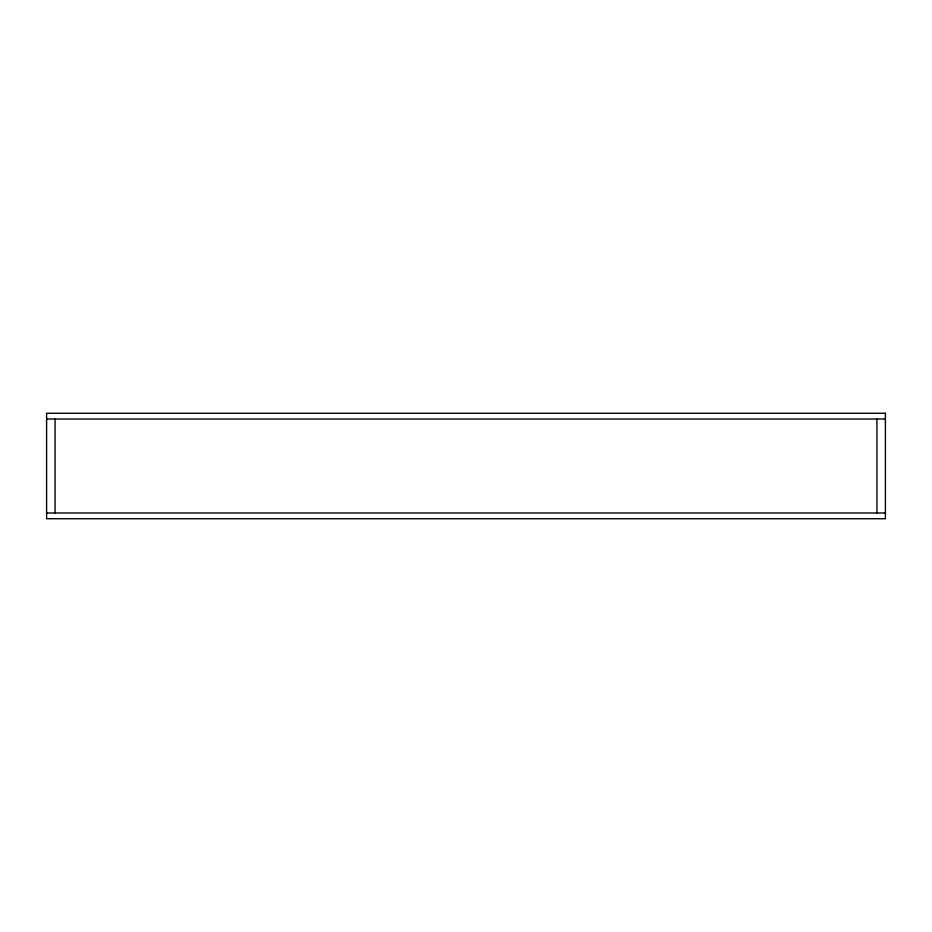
<?xml version="1.0" encoding="UTF-8"?>
<svg xmlns="http://www.w3.org/2000/svg" width="932" height="932" viewBox="0 0 932 932"><rect width="100%" height="100%" fill="white"/><g stroke="black" fill="none" stroke-linecap="round" stroke-linejoin="round"><path stroke-width="1.4" d="M46.6 419.027L885.4 419.027M46.6 512.973L885.4 512.973M876.93 419.027L876.93 512.973M55.07 419.027L55.07 512.973M885.4 413.272L46.6 413.272L46.6 518.728L885.4 518.728L885.4 413.272"/></g></svg>
